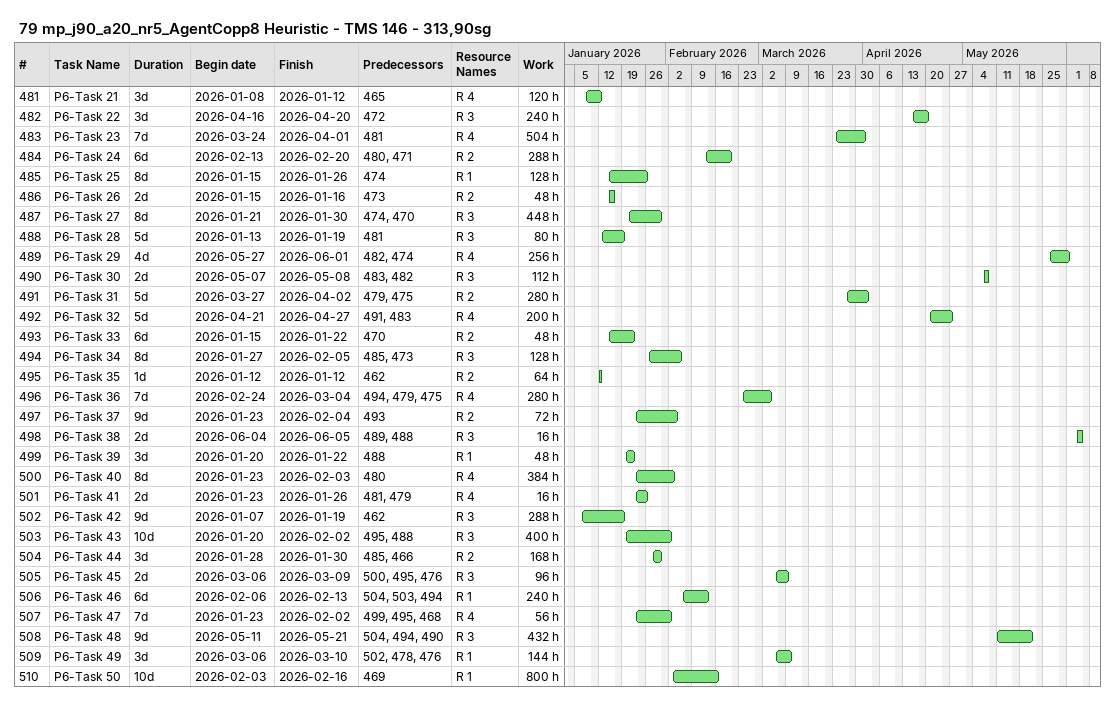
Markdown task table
79 mp_j90_a20_nr5_AgentCopp8 Heuristic - TMS 146 - 313,90sg

| ID | Task | Duration | Start | Finish | Predecessors | Resources | Work (h) |
|---|---|---|---|---|---|---|---|
| 481 | P6-Task 21 | 3d | 2026-01-08 | 2026-01-12 | 465 | R 4 | 120 |
| 482 | P6-Task 22 | 3d | 2026-04-16 | 2026-04-20 | 472 | R 3 | 240 |
| 483 | P6-Task 23 | 7d | 2026-03-24 | 2026-04-01 | 481 | R 4 | 504 |
| 484 | P6-Task 24 | 6d | 2026-02-13 | 2026-02-20 | 480, 471 | R 2 | 288 |
| 485 | P6-Task 25 | 8d | 2026-01-15 | 2026-01-26 | 474 | R 1 | 128 |
| 486 | P6-Task 26 | 2d | 2026-01-15 | 2026-01-16 | 473 | R 2 | 48 |
| 487 | P6-Task 27 | 8d | 2026-01-21 | 2026-01-30 | 474, 470 | R 3 | 448 |
| 488 | P6-Task 28 | 5d | 2026-01-13 | 2026-01-19 | 481 | R 3 | 80 |
| 489 | P6-Task 29 | 4d | 2026-05-27 | 2026-06-01 | 482, 474 | R 4 | 256 |
| 490 | P6-Task 30 | 2d | 2026-05-07 | 2026-05-08 | 483, 482 | R 3 | 112 |
| 491 | P6-Task 31 | 5d | 2026-03-27 | 2026-04-02 | 479, 475 | R 2 | 280 |
| 492 | P6-Task 32 | 5d | 2026-04-21 | 2026-04-27 | 491, 483 | R 4 | 200 |
| 493 | P6-Task 33 | 6d | 2026-01-15 | 2026-01-22 | 470 | R 2 | 48 |
| 494 | P6-Task 34 | 8d | 2026-01-27 | 2026-02-05 | 485, 473 | R 3 | 128 |
| 495 | P6-Task 35 | 1d | 2026-01-12 | 2026-01-12 | 462 | R 2 | 64 |
| 496 | P6-Task 36 | 7d | 2026-02-24 | 2026-03-04 | 494, 479, 475 | R 4 | 280 |
| 497 | P6-Task 37 | 9d | 2026-01-23 | 2026-02-04 | 493 | R 2 | 72 |
| 498 | P6-Task 38 | 2d | 2026-06-04 | 2026-06-05 | 489, 488 | R 3 | 16 |
| 499 | P6-Task 39 | 3d | 2026-01-20 | 2026-01-22 | 488 | R 1 | 48 |
| 500 | P6-Task 40 | 8d | 2026-01-23 | 2026-02-03 | 480 | R 4 | 384 |
| 501 | P6-Task 41 | 2d | 2026-01-23 | 2026-01-26 | 481, 479 | R 4 | 16 |
| 502 | P6-Task 42 | 9d | 2026-01-07 | 2026-01-19 | 462 | R 3 | 288 |
| 503 | P6-Task 43 | 10d | 2026-01-20 | 2026-02-02 | 495, 488 | R 3 | 400 |
| 504 | P6-Task 44 | 3d | 2026-01-28 | 2026-01-30 | 485, 466 | R 2 | 168 |
| 505 | P6-Task 45 | 2d | 2026-03-06 | 2026-03-09 | 500, 495, 476 | R 3 | 96 |
| 506 | P6-Task 46 | 6d | 2026-02-06 | 2026-02-13 | 504, 503, 494 | R 1 | 240 |
| 507 | P6-Task 47 | 7d | 2026-01-23 | 2026-02-02 | 499, 495, 468 | R 4 | 56 |
| 508 | P6-Task 48 | 9d | 2026-05-11 | 2026-05-21 | 504, 494, 490 | R 3 | 432 |
| 509 | P6-Task 49 | 3d | 2026-03-06 | 2026-03-10 | 502, 478, 476 | R 1 | 144 |
| 510 | P6-Task 50 | 10d | 2026-02-03 | 2026-02-16 | 469 | R 1 | 800 |
